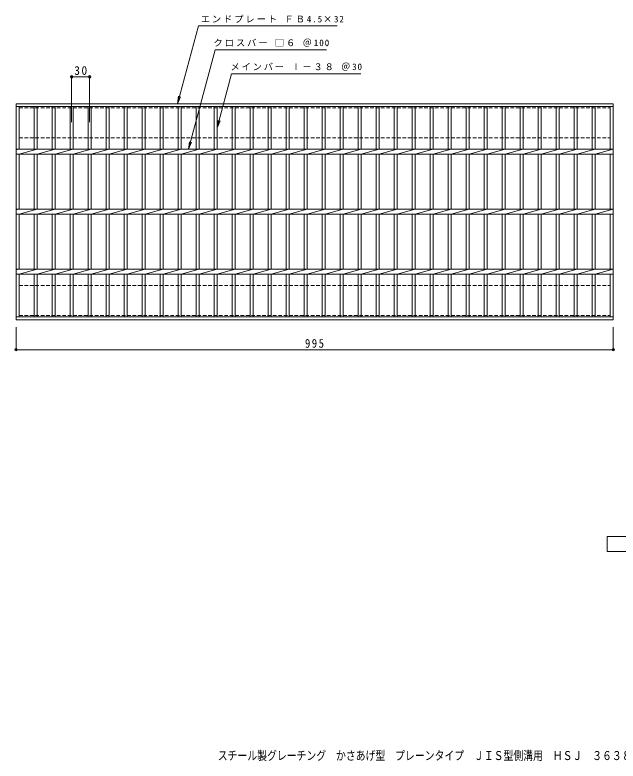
# Model space of a CAD drawing. Units: millimetres, scale not verified. Extents: x -802 to 865, y -684 to 560.
# Drawn here: x -802 to 203, y -684 to 560 of the extents above; entities that cross this region are included whole.
import ezdxf
from ezdxf.enums import TextEntityAlignment as Align

# ---------------------------------------------------------------- set-up
doc = ezdxf.new("R2010")
doc.units = ezdxf.units.MM
doc.header["$LTSCALE"] = 5
doc.header["$PDMODE"] = 32
doc.header["$PDSIZE"] = 4
doc.linetypes.add('DASHED1', pattern=[1.8, 1.2, -0.6])
for name, color, linetype, lineweight in [('1-1_1-1ﾚｲﾔ', 2, 'Continuous', 9), ('1-2_1-2ﾚｲﾔ', 3, 'Continuous', 9), ('1-4_1-4ﾚｲﾔ', 7, 'Continuous', 9), ('F-4_F-4ﾚｲﾔ', 2, 'Continuous', 9)]:
    doc.layers.add(name, color=color, linetype=linetype, lineweight=lineweight)
doc.layers.add('F-5_F-5ﾚｲﾔ', color=2, linetype='Continuous')
doc.styles.add('ＭＳ ゴシック', font='')
doc.styles.get('ＭＳ ゴシック').set_extended_font_data('MS Gothic')

msp = doc.modelspace()

# ---------------------------------------------------------------- linework, layer by layer
at = {"layer": '1-1_1-1ﾚｲﾔ', "linetype": 'DASHED1'}
for p, q in [((-795.405, 404.485), (189.595, 404.485)), ((-795.405, 354.485), (-795.405, 404.485)), ((189.595, 404.485), (189.595, 354.485)), ((-795.405, 354.485), (189.595, 354.485)), ((-795.405, 108.485), (-795.405, 58.485)), ((-795.405, 108.485), (189.595, 108.485)), ((189.595, 58.485), (189.595, 108.485)), ((-795.405, 58.485), (189.595, 58.485))]:
    msp.add_line(p, q, dxfattribs=at)
at = {"layer": '1-2_1-2ﾚｲﾔ'}
for p, q in [((-800.405, 411.485), (194.595, 411.485)), ((-800.405, 51.485), (-800.405, 411.485)), ((194.595, 411.485), (194.595, 51.485)), ((-800.405, 406.985), (194.595, 406.985)), ((-795.405, 335.725), (-795.405, 406.985)), ((-770.405, 406.985), (-770.405, 335.725)), ((-765.405, 406.985), (-765.405, 335.725)), ((-740.405, 406.985), (-740.405, 335.725)), ((-735.405, 406.985), (-735.405, 335.725)), ((-710.405, 406.985), (-710.405, 335.725)), ((-705.405, 406.985), (-705.405, 335.725)), ((-680.405, 406.985), (-680.405, 335.725)), ((-675.405, 406.985), (-675.405, 335.725)), ((-650.405, 406.985), (-650.405, 335.725)), ((-645.405, 406.985), (-645.405, 335.725)), ((-620.404, 406.985), (-620.404, 335.725)), ((-615.405, 406.985), (-615.405, 335.725)), ((-590.405, 406.985), (-590.405, 335.725)), ((-585.406, 406.985), (-585.406, 335.725)), ((-560.405, 406.985), (-560.405, 335.725)), ((-555.405, 406.985), (-555.405, 335.725)), ((-530.405, 406.985), (-530.405, 335.725)), ((-525.405, 406.985), (-525.405, 335.725)), ((-500.405, 406.985), (-500.405, 335.725)), ((-495.405, 406.985), (-495.405, 335.725)), ((-470.405, 406.985), (-470.405, 335.725)), ((-465.405, 406.985), (-465.405, 335.725)), ((-440.405, 406.985), (-440.405, 335.725)), ((-435.406, 406.985), (-435.406, 335.725)), ((-410.405, 406.985), (-410.405, 335.725)), ((-405.405, 406.985), (-405.405, 335.725)), ((-380.405, 406.985), (-380.405, 335.725)), ((-375.405, 406.985), (-375.405, 335.725)), ((-350.405, 406.985), (-350.405, 335.725)), ((-345.405, 406.985), (-345.405, 335.725)), ((-320.405, 406.985), (-320.405, 335.725)), ((-315.406, 406.985), (-315.406, 335.725)), ((-290.406, 406.985), (-290.406, 335.725)), ((-285.406, 406.985), (-285.406, 335.725)), ((-260.406, 406.985), (-260.406, 335.725)), ((-255.407, 406.985), (-255.407, 335.725)), ((-230.406, 406.985), (-230.406, 335.725)), ((-225.407, 406.985), (-225.407, 335.725)), ((-200.407, 406.985), (-200.407, 335.725)), ((-195.407, 406.985), (-195.407, 335.725)), ((-170.407, 406.985), (-170.407, 335.725)), ((-165.408, 406.985), (-165.408, 335.725)), ((-140.408, 406.985), (-140.408, 335.725)), ((-135.408, 406.985), (-135.408, 335.725)), ((-110.408, 406.985), (-110.408, 335.725)), ((-105.409, 406.985), (-105.409, 335.725)), ((-80.408, 406.985), (-80.408, 335.725)), ((-75.409, 406.985), (-75.409, 335.725)), ((-50.409, 406.985), (-50.409, 335.725)), ((-45.409, 406.985), (-45.409, 335.725)), ((-20.409, 406.985), (-20.409, 335.725)), ((-15.41, 406.985), (-15.41, 335.725)), ((9.591, 406.985), (9.591, 335.725)), ((14.59, 406.985), (14.59, 335.725)), ((39.59, 406.985), (39.59, 335.725)), ((44.589, 406.985), (44.589, 335.725)), ((69.59, 406.985), (69.59, 335.725)), ((74.589, 406.985), (74.589, 335.725)), ((99.589, 406.985), (99.589, 335.725)), ((104.589, 406.985), (104.589, 335.725)), ((129.589, 406.985), (129.589, 335.725)), ((134.588, 406.985), (134.588, 335.725)), ((159.589, 406.985), (159.589, 335.725)), ((164.588, 406.985), (164.588, 335.725)), ((189.595, 406.985), (189.595, 335.725)), ((-800.405, 335.725), (194.595, 335.725)), ((-795.405, 335.725), (-800.405, 334.725)), ((-800.405, 327.245), (194.595, 327.245)), ((-765.405, 335.725), (-795.405, 327.245)), ((-795.405, 235.725), (-795.405, 327.245)), ((-770.405, 327.245), (-770.405, 235.725)), ((-735.405, 335.725), (-765.405, 327.245)), ((-765.405, 327.245), (-765.405, 235.725)), ((-740.405, 327.245), (-740.405, 235.725)), ((-705.405, 335.725), (-735.405, 327.245)), ((-735.405, 327.245), (-735.405, 235.725)), ((-710.405, 327.245), (-710.405, 235.725)), ((-675.405, 335.725), (-705.405, 327.245)), ((-705.405, 327.245), (-705.405, 235.725)), ((-680.405, 327.245), (-680.405, 235.725)), ((-645.405, 335.725), (-675.405, 327.245)), ((-675.405, 327.245), (-675.405, 235.725)), ((-650.405, 327.245), (-650.405, 235.725)), ((-615.405, 335.725), (-645.405, 327.245)), ((-645.405, 327.245), (-645.405, 235.725)), ((-620.404, 327.245), (-620.404, 235.725)), ((-585.405, 335.725), (-615.405, 327.245)), ((-615.405, 327.245), (-615.405, 235.725)), ((-590.405, 327.245), (-590.405, 235.725)), ((-555.405, 335.725), (-585.406, 327.245)), ((-585.406, 327.245), (-585.406, 235.725)), ((-560.405, 327.245), (-560.405, 235.725)), ((-525.405, 335.725), (-555.405, 327.245)), ((-555.405, 327.245), (-555.405, 235.725)), ((-530.405, 327.245), (-530.405, 235.725)), ((-495.405, 335.725), (-525.405, 327.245)), ((-525.405, 327.245), (-525.405, 235.725)), ((-500.405, 327.245), (-500.405, 235.725)), ((-465.405, 335.725), (-495.405, 327.245)), ((-495.405, 327.245), (-495.405, 235.725)), ((-470.405, 327.245), (-470.405, 235.725)), ((-435.406, 335.725), (-465.405, 327.245)), ((-465.405, 327.245), (-465.405, 235.725)), ((-440.405, 327.245), (-440.405, 235.725)), ((-405.405, 335.725), (-435.406, 327.245)), ((-435.406, 327.245), (-435.406, 235.725)), ((-410.405, 327.245), (-410.405, 235.725)), ((-375.405, 335.725), (-405.405, 327.245)), ((-405.405, 327.245), (-405.405, 235.725)), ((-380.405, 327.245), (-380.405, 235.725)), ((-345.405, 335.725), (-375.405, 327.245)), ((-375.405, 327.245), (-375.405, 235.725)), ((-350.405, 327.245), (-350.405, 235.725)), ((-315.405, 335.725), (-345.405, 327.245)), ((-345.405, 327.245), (-345.405, 235.725)), ((-320.405, 327.245), (-320.405, 235.725)), ((-290.406, 327.245), (-290.406, 235.725)), ((-260.406, 327.245), (-260.406, 235.725)), ((-230.406, 327.245), (-230.406, 235.725)), ((-200.407, 327.245), (-200.407, 235.725)), ((-170.407, 327.245), (-170.407, 235.725)), ((-140.408, 327.245), (-140.408, 235.725)), ((-110.408, 327.245), (-110.408, 235.725)), ((-80.408, 327.245), (-80.408, 235.725)), ((-50.409, 327.245), (-50.409, 235.725)), ((-20.409, 327.245), (-20.409, 235.725)), ((9.591, 327.245), (9.591, 235.725)), ((39.59, 327.245), (39.59, 235.725)), ((69.59, 327.245), (69.59, 235.725)), ((99.589, 327.245), (99.589, 235.725)), ((129.589, 327.245), (129.589, 235.725)), ((159.589, 327.245), (159.589, 235.725)), ((189.595, 327.245), (189.595, 235.725)), ((-800.405, 235.725), (194.595, 235.725)), ((-795.405, 235.725), (-800.405, 234.725)), ((-800.405, 227.245), (194.595, 227.245)), ((-765.405, 235.725), (-795.405, 227.245)), ((-795.405, 135.725), (-795.405, 227.245)), ((-770.405, 227.245), (-770.405, 135.725)), ((-735.405, 235.725), (-765.405, 227.245)), ((-765.405, 227.245), (-765.405, 135.725)), ((-740.405, 227.245), (-740.405, 135.725)), ((-705.405, 235.725), (-735.405, 227.245)), ((-735.405, 227.245), (-735.405, 135.725)), ((-710.405, 227.245), (-710.405, 135.725)), ((-675.405, 235.725), (-705.405, 227.245)), ((-705.405, 227.245), (-705.405, 135.725)), ((-680.405, 227.245), (-680.405, 135.725)), ((-645.405, 235.725), (-675.405, 227.245)), ((-675.405, 227.245), (-675.405, 135.725)), ((-650.405, 227.245), (-650.405, 135.725)), ((-615.405, 235.725), (-645.405, 227.245)), ((-645.405, 227.245), (-645.405, 135.725)), ((-620.404, 227.245), (-620.404, 135.725)), ((-585.405, 235.725), (-615.405, 227.245)), ((-615.405, 227.245), (-615.405, 135.725)), ((-590.405, 227.245), (-590.405, 135.725)), ((-555.405, 235.725), (-585.406, 227.245)), ((-585.406, 227.245), (-585.406, 135.725)), ((-560.405, 227.245), (-560.405, 135.725)), ((-525.405, 235.725), (-555.405, 227.245)), ((-555.405, 227.245), (-555.405, 135.725)), ((-530.405, 227.245), (-530.405, 135.725)), ((-495.405, 235.725), (-525.405, 227.245)), ((-525.405, 227.245), (-525.405, 135.725)), ((-500.405, 227.245), (-500.405, 135.725)), ((-465.405, 235.725), (-495.405, 227.245)), ((-495.405, 227.245), (-495.405, 135.725)), ((-470.405, 227.245), (-470.405, 135.725)), ((-435.406, 235.725), (-465.405, 227.245)), ((-465.405, 227.245), (-465.405, 135.725)), ((-440.405, 227.245), (-440.405, 135.725)), ((-405.405, 235.725), (-435.406, 227.245)), ((-435.406, 227.245), (-435.406, 135.725)), ((-410.405, 227.245), (-410.405, 135.725)), ((-375.405, 235.725), (-405.405, 227.245)), ((-405.405, 227.245), (-405.405, 135.725)), ((-380.405, 227.245), (-380.405, 135.725)), ((-345.405, 235.725), (-375.405, 227.245)), ((-375.405, 227.245), (-375.405, 135.725)), ((-350.405, 227.245), (-350.405, 135.725)), ((-315.405, 235.725), (-345.405, 227.245)), ((-345.405, 227.245), (-345.405, 135.725)), ((-320.405, 227.245), (-320.405, 135.725)), ((-290.406, 227.245), (-290.406, 135.725)), ((-260.406, 227.245), (-260.406, 135.725)), ((-230.406, 227.245), (-230.406, 135.725)), ((-200.407, 227.245), (-200.407, 135.725)), ((-170.407, 227.245), (-170.407, 135.725)), ((-140.408, 227.245), (-140.408, 135.725)), ((-110.408, 227.245), (-110.408, 135.725)), ((-80.408, 227.245), (-80.408, 135.725)), ((-50.409, 227.245), (-50.409, 135.725)), ((-20.409, 227.245), (-20.409, 135.725)), ((9.591, 227.245), (9.591, 135.725)), ((39.59, 227.245), (39.59, 135.725)), ((69.59, 227.245), (69.59, 135.725)), ((99.589, 227.245), (99.589, 135.725)), ((129.589, 227.245), (129.589, 135.725)), ((159.589, 227.245), (159.589, 135.725)), ((189.595, 227.245), (189.595, 135.725)), ((-800.405, 135.725), (194.595, 135.725)), ((-795.405, 135.725), (-800.405, 134.725)), ((-800.405, 127.245), (194.595, 127.245)), ((-765.405, 135.725), (-795.405, 127.245)), ((-795.405, 55.985), (-795.405, 127.245)), ((-770.405, 127.245), (-770.405, 55.985)), ((-735.405, 135.725), (-765.405, 127.245)), ((-765.405, 127.245), (-765.405, 55.985)), ((-740.405, 127.245), (-740.405, 55.985)), ((-705.405, 135.725), (-735.405, 127.245)), ((-735.405, 127.245), (-735.405, 55.985)), ((-710.405, 127.245), (-710.405, 55.985)), ((-675.405, 135.725), (-705.405, 127.245)), ((-705.405, 127.245), (-705.405, 55.985)), ((-680.405, 127.245), (-680.405, 55.985)), ((-645.405, 135.725), (-675.405, 127.245)), ((-675.405, 127.245), (-675.405, 55.985)), ((-650.405, 127.245), (-650.405, 55.985)), ((-615.405, 135.725), (-645.405, 127.245)), ((-645.405, 127.245), (-645.405, 55.985)), ((-620.404, 127.245), (-620.404, 55.985)), ((-585.405, 135.725), (-615.405, 127.245)), ((-615.405, 127.245), (-615.405, 55.985)), ((-590.405, 127.245), (-590.405, 55.985)), ((-555.405, 135.725), (-585.406, 127.245)), ((-585.406, 127.245), (-585.406, 55.985)), ((-560.405, 127.245), (-560.405, 55.985)), ((-525.405, 135.725), (-555.405, 127.245)), ((-555.405, 127.245), (-555.405, 55.985)), ((-530.405, 127.245), (-530.405, 55.985)), ((-495.405, 135.725), (-525.405, 127.245)), ((-525.405, 127.245), (-525.405, 55.985)), ((-500.405, 127.245), (-500.405, 55.985)), ((-465.405, 135.725), (-495.405, 127.245)), ((-495.405, 127.245), (-495.405, 55.985)), ((-470.405, 127.245), (-470.405, 55.985)), ((-435.406, 135.725), (-465.405, 127.245)), ((-465.405, 127.245), (-465.405, 55.985)), ((-440.405, 127.245), (-440.405, 55.985)), ((-405.405, 135.725), (-435.406, 127.245)), ((-435.406, 127.245), (-435.406, 55.985)), ((-410.405, 127.245), (-410.405, 55.985)), ((-375.405, 135.725), (-405.405, 127.245)), ((-405.405, 127.245), (-405.405, 55.985)), ((-380.405, 127.245), (-380.405, 55.985)), ((-345.405, 135.725), (-375.405, 127.245)), ((-375.405, 127.245), (-375.405, 55.985)), ((-350.405, 127.245), (-350.405, 55.985)), ((-315.405, 135.725), (-345.405, 127.245)), ((-345.405, 127.245), (-345.405, 55.985)), ((-320.405, 127.245), (-320.405, 55.985)), ((-290.406, 127.245), (-290.406, 55.985)), ((-260.406, 127.245), (-260.406, 55.985)), ((-230.406, 127.245), (-230.406, 55.985)), ((-200.407, 127.245), (-200.407, 55.985)), ((-170.407, 127.245), (-170.407, 55.985)), ((-140.408, 127.245), (-140.408, 55.985)), ((-110.408, 127.245), (-110.408, 55.985)), ((-80.408, 127.245), (-80.408, 55.985)), ((-50.409, 127.245), (-50.409, 55.985)), ((-20.409, 127.245), (-20.409, 55.985)), ((9.591, 127.245), (9.591, 55.985)), ((39.59, 127.245), (39.59, 55.985)), ((69.59, 127.245), (69.59, 55.985)), ((99.589, 127.245), (99.589, 55.985)), ((129.589, 127.245), (129.589, 55.985)), ((159.589, 127.245), (159.589, 55.985)), ((189.595, 127.245), (189.595, 55.985)), ((194.595, 55.985), (-800.405, 55.985)), ((194.595, 51.485), (-800.405, 51.485))]:
    msp.add_line(p, q, dxfattribs=at)
for points in [[(-285.405, 335.725), (-315.406, 327.245), (-315.406, 235.725)], [(-255.406, 335.725), (-285.406, 327.245), (-285.406, 235.725)], [(-225.406, 335.725), (-255.407, 327.245), (-255.407, 235.725)], [(-195.406, 335.725), (-225.407, 327.245), (-225.407, 235.725)], [(-165.407, 335.725), (-195.407, 327.245), (-195.407, 235.725)], [(-135.407, 335.725), (-165.408, 327.245), (-165.408, 235.725)], [(-105.408, 335.725), (-135.408, 327.245), (-135.408, 235.725)], [(-75.408, 335.725), (-105.409, 327.245), (-105.409, 235.725)], [(-45.408, 335.725), (-75.409, 327.245), (-75.409, 235.725)], [(-15.409, 335.725), (-45.409, 327.245), (-45.409, 235.725)], [(14.591, 335.725), (-15.41, 327.245), (-15.41, 235.725)], [(44.591, 335.725), (14.59, 327.245), (14.59, 235.725)], [(74.59, 335.725), (44.589, 327.245), (44.589, 235.725)], [(104.59, 335.725), (74.589, 327.245), (74.589, 235.725)], [(134.589, 335.725), (104.589, 327.245), (104.589, 235.725)], [(164.589, 335.725), (134.588, 327.245), (134.588, 235.725)], [(194.589, 335.725), (164.588, 327.245), (164.588, 235.725)], [(-285.405, 235.725), (-315.406, 227.245), (-315.406, 135.725)], [(-255.406, 235.725), (-285.406, 227.245), (-285.406, 135.725)], [(-225.406, 235.725), (-255.407, 227.245), (-255.407, 135.725)], [(-195.406, 235.725), (-225.407, 227.245), (-225.407, 135.725)], [(-165.407, 235.725), (-195.407, 227.245), (-195.407, 135.725)], [(-135.407, 235.725), (-165.408, 227.245), (-165.408, 135.725)], [(-105.408, 235.725), (-135.408, 227.245), (-135.408, 135.725)], [(-75.408, 235.725), (-105.409, 227.245), (-105.409, 135.725)], [(-45.408, 235.725), (-75.409, 227.245), (-75.409, 135.725)], [(-15.409, 235.725), (-45.409, 227.245), (-45.409, 135.725)], [(14.591, 235.725), (-15.41, 227.245), (-15.41, 135.725)], [(44.591, 235.725), (14.59, 227.245), (14.59, 135.725)], [(74.59, 235.725), (44.589, 227.245), (44.589, 135.725)], [(104.59, 235.725), (74.589, 227.245), (74.589, 135.725)], [(134.589, 235.725), (104.589, 227.245), (104.589, 135.725)], [(164.589, 235.725), (134.588, 227.245), (134.588, 135.725)], [(194.589, 235.725), (164.588, 227.245), (164.588, 135.725)], [(-285.405, 135.725), (-315.406, 127.245), (-315.406, 55.985)], [(-255.406, 135.725), (-285.406, 127.245), (-285.406, 55.985)], [(-225.406, 135.725), (-255.407, 127.245), (-255.407, 55.985)], [(-195.406, 135.725), (-225.407, 127.245), (-225.407, 55.985)], [(-165.407, 135.725), (-195.407, 127.245), (-195.407, 55.985)], [(-135.407, 135.725), (-165.408, 127.245), (-165.408, 55.985)], [(-105.408, 135.725), (-135.408, 127.245), (-135.408, 55.985)], [(-75.408, 135.725), (-105.409, 127.245), (-105.409, 55.985)], [(-45.408, 135.725), (-75.409, 127.245), (-75.409, 55.985)], [(-15.409, 135.725), (-45.409, 127.245), (-45.409, 55.985)], [(14.591, 135.725), (-15.41, 127.245), (-15.41, 55.985)], [(44.591, 135.725), (14.59, 127.245), (14.59, 55.985)], [(74.59, 135.725), (44.589, 127.245), (44.589, 55.985)], [(104.59, 135.725), (74.589, 127.245), (74.589, 55.985)], [(134.589, 135.725), (104.589, 127.245), (104.589, 55.985)], [(164.589, 135.725), (134.588, 127.245), (134.588, 55.985)], [(194.589, 135.725), (164.588, 127.245), (164.588, 55.985)]]:
    msp.add_lwpolyline(points, dxfattribs=at)
at = {"layer": '1-4_1-4ﾚｲﾔ'}
for p, q in [((-707.905, 380.71), (-707.905, 457.867)), ((-707.905, 456.367), (-677.905, 456.367)), ((-677.905, 380.71), (-677.905, 457.867)), ((-531.313, 411.485), (-529.682, 423.878)), ((-531.313, 411.485), (-526.53, 423.033)), ((-465.405, 371.355), (-463.773, 383.748)), ((-465.405, 371.355), (-460.621, 382.903)), ((-512.905, 335.725), (-511.273, 348.118)), ((-512.905, 335.725), (-508.122, 347.273)), ((-800.405, 38.985), (-800.405, -0.015)), ((194.595, 38.985), (194.595, -0.015)), ((-800.405, 1.485), (194.595, 1.485))]:
    msp.add_line(p, q, dxfattribs=at)
for points in [[(-531.313, 411.485), (-496.48, 541.485), (-265.443, 541.485)], [(-512.905, 335.725), (-468.49, 501.485), (-283.455, 501.485)], [(-465.405, 371.355), (-441.255, 461.485), (-225.704, 461.485)]]:
    msp.add_lwpolyline(points, dxfattribs=at)
for p in [(-707.905, 456.367), (-677.905, 456.367), (-800.405, 1.485), (194.595, 1.485)]:
    msp.add_point(p, dxfattribs=at)
at = {"layer": 'F-4_F-4ﾚｲﾔ'}
msp.add_lwpolyline([(184.536, -335.188), (184.536, -310.188), (297.036, -310.188), (297.036, -335.188)], close=True, dxfattribs=at)

# ---------------------------------------------------------------- texts
at = {"layer": '1-4_1-4ﾚｲﾔ', "char_height": 11, "attachment_point": 7, "style": 'ＭＳ ゴシック'}
for s, insert in [('\\T1.21;エンドプレート\\~ＦＢ4.5×32', (-492.759, 546.485)), ('\\T1.21;クロスバー\\~□６\\~＠100', (-471.452, 506.485)), ('\\T1.2;メインバー\\~Ⅰ－３８\\~＠30', (-443.191, 466.485))]:
    msp.add_mtext(s, dxfattribs=dict(at, insert=insert))
at = {"layer": '1-4_1-4ﾚｲﾔ', "color": 2, "char_height": 14.66, "attachment_point": 7, "style": 'ＭＳ ゴシック'}
for s, insert in [('\\T1.27;\\W0.95;30', (-703.53, 459.367)), ('\\T1.27;\\W0.9;995', (-319.155, 4.485))]:
    msp.add_mtext(s, dxfattribs=dict(at, insert=insert))
at = {"layer": 'F-5_F-5ﾚｲﾔ', "style": 'ＭＳ ゴシック', "width": 0.8}
msp.add_text('スチール製グレーチング\u3000かさあげ型\u3000プレーンタイプ\u3000ＪＩＳ型側溝用\u3000ＨＳＪ\u3000３６３８Ｂ', height=14.66, dxfattribs=at).set_placement((-464.379, -687.109), align=Align.BOTTOM_LEFT)

doc.saveas('drawing.dxf')
